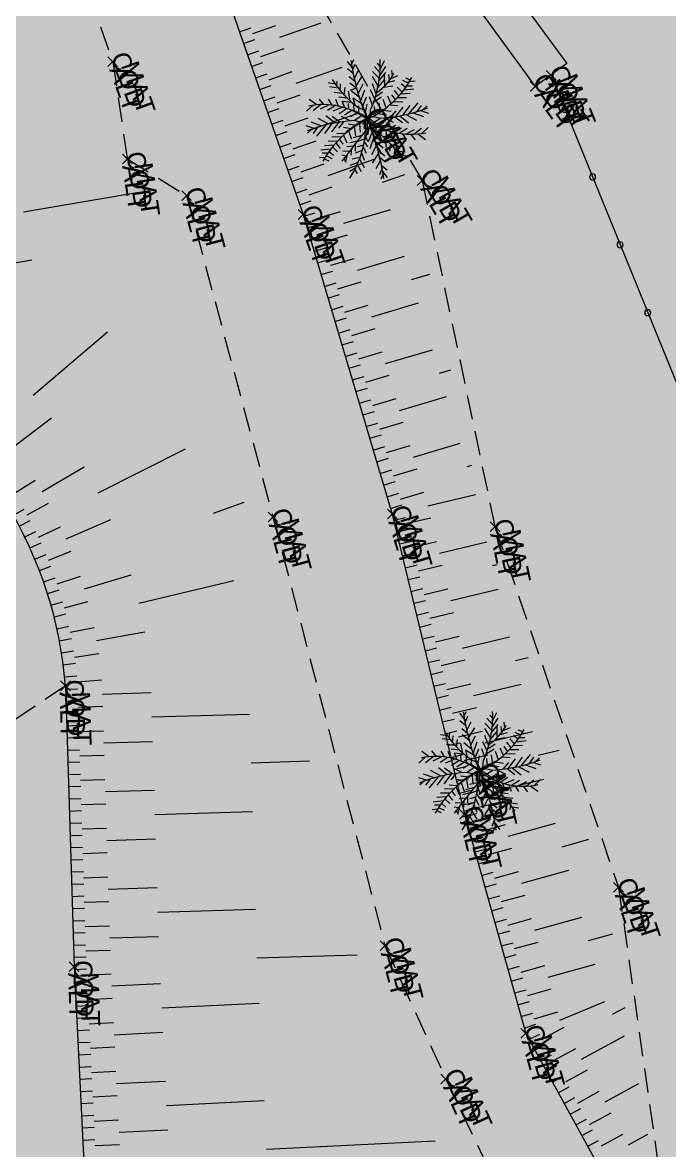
# Model space of a CAD drawing. Extents: x -24 to 1126, y -24 to 2053.
# Drawn here: x 1051.55 to 1064.8, y 1966.89 to 1990 of the extents above; entities that cross this region are included whole.
import ezdxf

# ---------------------------------------------------------------- set-up
doc = ezdxf.new("R2010")
doc.units = 0
doc.header["$LTSCALE"] = 2.5
doc.header["$PDMODE"] = 3
doc.header["$PDSIZE"] = 0.1
doc.linetypes.add('CACH500', pattern=[0.3, 0.2, -0.1])
doc.layers.get('0').update_dxf_attribs({"linetype": 'CONTINUOUS'})
for name, color, linetype in [('T_CLOTURES', 7, 'CONTINUOUS'), ('T_HACHURES', 7, 'CONTINUOUS'), ('T_MURS', 7, 'CONTINUOUS'), ('T_TALUS_BARBULES', 32, 'CONTINUOUS'), ('T_TALUS_CRÊTE', 34, 'CONTINUOUS'), ('T_TALUS_PIED', 34, 'CACH500'), ('TOPOALT', 7, 'CONTINUOUS'), ('TOPOCOD', 1, 'CONTINUOUS'), ('TOPOMAT', 4, 'CONTINUOUS')]:
    doc.layers.add(name, color=color, linetype=linetype)
doc.styles.add('ARIAL', font='arial.ttf')

msp = doc.modelspace()

# ---------------------------------------------------------------- linework, layer by layer
at = {"color": 0, "linetype": 'CONTINUOUS'}
for p, q in [((1058.297, 1989.082), (1058.206, 1989.206)), ((1058.287, 1989.14), (1058.334, 1989.242)), ((1058.875, 1989.104), (1058.82, 1989.167)), ((1058.873, 1989.041), (1058.962, 1989.223)), ((1058.321, 1988.957), (1058.205, 1989.052)), ((1058.31, 1989.017), (1058.364, 1989.15)), ((1058.344, 1988.851), (1058.438, 1989.03)), ((1058.857, 1988.854), (1058.715, 1989)), ((1058.869, 1988.978), (1058.757, 1989.104)), ((1058.851, 1988.813), (1058.987, 1988.979)), ((1058.864, 1988.918), (1058.987, 1989.104)), ((1058.968, 1988.705), (1058.965, 1988.951)), ((1059.066, 1988.82), (1059.05, 1988.937)), ((1059.126, 1988.908), (1059.113, 1989.021)), ((1057.95, 1988.742), (1057.81, 1988.765)), ((1057.984, 1988.696), (1057.996, 1988.803)), ((1058.056, 1988.605), (1058.064, 1988.746)), ((1058.358, 1988.793), (1058.24, 1988.887)), ((1058.394, 1988.65), (1058.251, 1988.762)), ((1058.379, 1988.706), (1058.511, 1988.911)), ((1058.424, 1988.543), (1058.526, 1988.744)), ((1058.833, 1988.708), (1058.715, 1988.895)), ((1058.794, 1988.541), (1058.715, 1988.749)), ((1058.825, 1988.668), (1058.966, 1988.832)), ((1058.936, 1988.674), (1059.134, 1988.707)), ((1059.027, 1988.771), (1059.176, 1988.811)), ((1059.091, 1988.854), (1059.238, 1988.916)), ((1059.395, 1988.672), (1059.303, 1988.749)), ((1059.454, 1988.758), (1059.339, 1988.815)), ((1059.494, 1988.823), (1059.398, 1988.862)), ((1059.42, 1988.707), (1059.537, 1988.706)), ((1059.476, 1988.794), (1059.588, 1988.807)), ((1058.012, 1988.659), (1057.838, 1988.684)), ((1058.109, 1988.545), (1057.933, 1988.566)), ((1058.138, 1988.514), (1058.155, 1988.669)), ((1058.256, 1988.399), (1058.224, 1988.592)), ((1058.448, 1988.465), (1058.287, 1988.597)), ((1058.474, 1988.383), (1058.558, 1988.621)), ((1058.51, 1988.277), (1058.591, 1988.477)), ((1058.718, 1988.308), (1058.653, 1988.477)), ((1058.762, 1988.433), (1058.673, 1988.623)), ((1058.743, 1988.377), (1058.904, 1988.477)), ((1058.776, 1988.477), (1058.924, 1988.581)), ((1059.097, 1988.339), (1059.031, 1988.494)), ((1059.185, 1988.423), (1059.112, 1988.522)), ((1059.255, 1988.498), (1059.168, 1988.611)), ((1059.323, 1988.577), (1059.225, 1988.679)), ((1059.295, 1988.543), (1059.488, 1988.555)), ((1059.36, 1988.624), (1059.564, 1988.646)), ((1057.493, 1988.304), (1057.365, 1988.183)), ((1057.577, 1988.314), (1057.422, 1988.425)), ((1057.661, 1988.32), (1057.503, 1988.192)), ((1057.723, 1988.32), (1057.629, 1988.434)), ((1057.83, 1988.316), (1057.647, 1988.226)), ((1057.957, 1988.3), (1057.797, 1988.197)), ((1057.892, 1988.309), (1057.818, 1988.43)), ((1058.106, 1988.267), (1057.903, 1988.185)), ((1058.022, 1988.288), (1057.966, 1988.422)), ((1058.202, 1988.449), (1058.025, 1988.469)), ((1058.151, 1988.254), (1058.095, 1988.391)), ((1058.301, 1988.36), (1058.097, 1988.385)), ((1058.231, 1988.226), (1058.225, 1988.34)), ((1058.487, 1988.344), (1058.32, 1988.453)), ((1058.359, 1988.313), (1058.323, 1988.451)), ((1058.343, 1988.179), (1058.331, 1988.328)), ((1058.436, 1988.131), (1058.439, 1988.295)), ((1058.536, 1988.206), (1058.438, 1988.254)), ((1058.564, 1988.134), (1058.604, 1988.331)), ((1058.768, 1988.1), (1058.756, 1988.281)), ((1058.88, 1988.17), (1058.854, 1988.353)), ((1058.993, 1988.253), (1058.932, 1988.422)), ((1059.065, 1988.312), (1059.237, 1988.302)), ((1059.143, 1988.382), (1059.335, 1988.374)), ((1059.195, 1988.074), (1059.345, 1988.27)), ((1059.226, 1988.466), (1059.412, 1988.464)), ((1059.341, 1988.101), (1059.489, 1988.303)), ((1059.462, 1988.129), (1059.652, 1988.359)), ((1059.629, 1988.176), (1059.72, 1988.302)), ((1059.749, 1988.216), (1059.836, 1988.296)), ((1057.822, 1987.918), (1057.601, 1988.033)), ((1057.944, 1987.944), (1057.764, 1988.089)), ((1058.047, 1987.961), (1057.891, 1988.079)), ((1058.195, 1988.239), (1058.033, 1988.134)), ((1058.256, 1987.987), (1058.081, 1988.075)), ((1058.292, 1988.202), (1058.141, 1988.101)), ((1058.395, 1988.154), (1058.27, 1988.071)), ((1058.501, 1988.093), (1058.346, 1987.991)), ((1058.677, 1988.049), (1058.678, 1988.211)), ((1058.721, 1987.94), (1058.875, 1988.042)), ((1058.728, 1988.077), (1058.882, 1988.04)), ((1058.832, 1988.139), (1059.001, 1988.113)), ((1058.933, 1988.208), (1059.1, 1988.185)), ((1058.965, 1988.046), (1059.141, 1987.958)), ((1059.091, 1988.06), (1059.204, 1988.194)), ((1059.174, 1988.071), (1059.33, 1987.953)), ((1059.277, 1988.089), (1059.457, 1987.943)), ((1059.399, 1988.114), (1059.62, 1988)), ((1059.546, 1988.152), (1059.761, 1988.075)), ((1059.702, 1988.2), (1059.861, 1988.147)), ((1057.52, 1987.833), (1057.361, 1987.885)), ((1057.472, 1987.816), (1057.385, 1987.737)), ((1057.676, 1987.881), (1057.461, 1987.958)), ((1057.593, 1987.857), (1057.502, 1987.73)), ((1057.759, 1987.903), (1057.57, 1987.673)), ((1057.881, 1987.931), (1057.733, 1987.729)), ((1058.027, 1987.958), (1057.877, 1987.763)), ((1058.131, 1987.973), (1058.017, 1987.838)), ((1058.288, 1987.825), (1058.121, 1987.848)), ((1058.389, 1987.894), (1058.22, 1987.919)), ((1058.228, 1987.78), (1058.289, 1987.61)), ((1058.494, 1987.956), (1058.34, 1987.993)), ((1058.342, 1987.863), (1058.367, 1987.68)), ((1058.453, 1987.933), (1058.466, 1987.752)), ((1058.544, 1987.983), (1058.544, 1987.821)), ((1058.658, 1987.899), (1058.617, 1987.702)), ((1058.685, 1987.827), (1058.783, 1987.779)), ((1058.786, 1987.901), (1058.782, 1987.737)), ((1058.827, 1987.879), (1058.951, 1987.962)), ((1058.878, 1987.853), (1058.89, 1987.705)), ((1058.929, 1987.831), (1059.08, 1987.931)), ((1058.99, 1987.806), (1058.996, 1987.693)), ((1059.026, 1987.793), (1059.188, 1987.899)), ((1059.071, 1987.779), (1059.127, 1987.641)), ((1059.115, 1987.766), (1059.319, 1987.847)), ((1059.264, 1987.733), (1059.425, 1987.836)), ((1059.391, 1987.717), (1059.574, 1987.807)), ((1059.561, 1987.713), (1059.718, 1987.84)), ((1059.728, 1987.729), (1059.856, 1987.849)), ((1057.996, 1987.567), (1057.81, 1987.568)), ((1058.079, 1987.651), (1057.886, 1987.659)), ((1058.156, 1987.721), (1057.985, 1987.731)), ((1058.037, 1987.61), (1058.109, 1987.51)), ((1058.125, 1987.693), (1058.19, 1987.539)), ((1058.407, 1987.572), (1058.255, 1987.535)), ((1058.498, 1987.688), (1058.318, 1987.64)), ((1058.557, 1987.617), (1058.393, 1987.554)), ((1058.547, 1987.556), (1058.611, 1987.451)), ((1058.63, 1987.556), (1058.566, 1987.682)), ((1058.711, 1987.756), (1058.63, 1987.556)), ((1058.747, 1987.65), (1058.664, 1987.412)), ((1058.734, 1987.689), (1058.901, 1987.58)), ((1058.773, 1987.568), (1058.934, 1987.436)), ((1058.863, 1987.72), (1058.898, 1987.582)), ((1058.921, 1987.672), (1059.124, 1987.647)), ((1058.966, 1987.633), (1058.997, 1987.441)), ((1059.019, 1987.584), (1059.196, 1987.564)), ((1059.199, 1987.745), (1059.255, 1987.611)), ((1059.33, 1987.723), (1059.403, 1987.603)), ((1059.498, 1987.712), (1059.592, 1987.598)), ((1059.645, 1987.718), (1059.799, 1987.608)), ((1057.861, 1987.409), (1057.658, 1987.387)), ((1057.802, 1987.326), (1057.684, 1987.326)), ((1057.927, 1987.49), (1057.734, 1987.478)), ((1057.826, 1987.361), (1057.919, 1987.284)), ((1057.898, 1987.455), (1057.997, 1987.354)), ((1057.966, 1987.535), (1058.054, 1987.422)), ((1058.243, 1987.361), (1058.109, 1987.368)), ((1058.325, 1987.467), (1058.192, 1987.451)), ((1058.287, 1987.417), (1058.276, 1987.284)), ((1058.361, 1987.513), (1058.36, 1987.368)), ((1058.508, 1987.382), (1058.36, 1987.326)), ((1058.534, 1987.487), (1058.401, 1987.451)), ((1058.493, 1987.33), (1058.548, 1987.179)), ((1058.526, 1987.452), (1058.59, 1987.326)), ((1058.797, 1987.489), (1058.695, 1987.289)), ((1058.842, 1987.326), (1058.71, 1987.122)), ((1058.827, 1987.383), (1058.97, 1987.271)), ((1059.084, 1987.519), (1059.067, 1987.363)), ((1059.112, 1987.488), (1059.289, 1987.467)), ((1059.165, 1987.428), (1059.158, 1987.287)), ((1059.21, 1987.373), (1059.383, 1987.349)), ((1059.238, 1987.337), (1059.225, 1987.23)), ((1057.745, 1987.239), (1057.633, 1987.226)), ((1057.728, 1987.21), (1057.824, 1987.17)), ((1057.767, 1987.274), (1057.883, 1987.218)), ((1058.169, 1987.265), (1058.088, 1987.284)), ((1058.131, 1987.215), (1058.171, 1987.138)), ((1058.195, 1987.298), (1058.163, 1987.153)), ((1058.421, 1987.13), (1058.255, 1987.075)), ((1058.462, 1987.236), (1058.297, 1987.2)), ((1058.405, 1987.094), (1058.485, 1986.949)), ((1058.448, 1987.199), (1058.548, 1987.033)), ((1058.877, 1987.182), (1058.783, 1987.002)), ((1058.863, 1987.24), (1058.981, 1987.146)), ((1059.272, 1987.29), (1059.411, 1987.267)), ((1058.373, 1987.026), (1058.255, 1986.949)), ((1058.352, 1986.984), (1058.401, 1986.907)), ((1058.912, 1987.016), (1058.857, 1986.883)), ((1058.934, 1986.892), (1058.887, 1986.79)), ((1058.9, 1987.075), (1059.016, 1986.981)), ((1058.924, 1986.951), (1059.016, 1986.827)), ((1060.6, 1975.721), (1060.508, 1975.845)), ((1060.589, 1975.779), (1060.636, 1975.881)), ((1060.612, 1975.656), (1060.667, 1975.789)), ((1061.178, 1975.743), (1061.122, 1975.806)), ((1061.175, 1975.68), (1061.264, 1975.862)), ((1060.623, 1975.597), (1060.507, 1975.691)), ((1060.647, 1975.49), (1060.74, 1975.669)), ((1060.682, 1975.345), (1060.814, 1975.55)), ((1061.159, 1975.493), (1061.017, 1975.639)), ((1061.135, 1975.347), (1061.017, 1975.534)), ((1061.172, 1975.617), (1061.059, 1975.743)), ((1061.153, 1975.452), (1061.289, 1975.618)), ((1061.166, 1975.557), (1061.289, 1975.743)), ((1061.27, 1975.344), (1061.267, 1975.591)), ((1061.368, 1975.459), (1061.352, 1975.576)), ((1061.393, 1975.493), (1061.54, 1975.555)), ((1061.428, 1975.547), (1061.415, 1975.66)), ((1060.252, 1975.382), (1060.112, 1975.404)), ((1060.314, 1975.298), (1060.14, 1975.323)), ((1060.286, 1975.335), (1060.298, 1975.442)), ((1060.358, 1975.244), (1060.366, 1975.385)), ((1060.44, 1975.153), (1060.457, 1975.309)), ((1060.66, 1975.432), (1060.543, 1975.526)), ((1060.696, 1975.289), (1060.554, 1975.401)), ((1060.726, 1975.182), (1060.828, 1975.383)), ((1061.096, 1975.18), (1061.017, 1975.388)), ((1061.127, 1975.307), (1061.268, 1975.471)), ((1061.238, 1975.314), (1061.436, 1975.346)), ((1061.33, 1975.41), (1061.478, 1975.45)), ((1061.625, 1975.216), (1061.527, 1975.318)), ((1061.697, 1975.311), (1061.605, 1975.388)), ((1061.756, 1975.397), (1061.641, 1975.454)), ((1061.796, 1975.462), (1061.7, 1975.501)), ((1061.722, 1975.346), (1061.839, 1975.346)), ((1061.778, 1975.433), (1061.89, 1975.446)), ((1060.025, 1974.96), (1059.931, 1975.074)), ((1060.194, 1974.949), (1060.121, 1975.069)), ((1060.411, 1975.184), (1060.235, 1975.205)), ((1060.504, 1975.088), (1060.327, 1975.108)), ((1060.558, 1975.038), (1060.526, 1975.231)), ((1060.75, 1975.104), (1060.589, 1975.236)), ((1060.789, 1974.983), (1060.623, 1975.092)), ((1060.661, 1974.952), (1060.626, 1975.09)), ((1060.776, 1975.022), (1060.86, 1975.26)), ((1060.813, 1974.916), (1060.894, 1975.116)), ((1061.02, 1974.947), (1060.955, 1975.116)), ((1061.064, 1975.072), (1060.976, 1975.262)), ((1061.045, 1975.016), (1061.206, 1975.116)), ((1061.078, 1975.116), (1061.227, 1975.22)), ((1061.399, 1974.978), (1061.333, 1975.133)), ((1061.487, 1975.062), (1061.415, 1975.161)), ((1061.558, 1975.137), (1061.47, 1975.25)), ((1061.528, 1975.105), (1061.714, 1975.104)), ((1061.597, 1975.182), (1061.79, 1975.194)), ((1061.662, 1975.263), (1061.866, 1975.285)), ((1059.795, 1974.943), (1059.667, 1974.822)), ((1059.879, 1974.953), (1059.724, 1975.064)), ((1059.963, 1974.959), (1059.805, 1974.832)), ((1060.132, 1974.955), (1059.949, 1974.865)), ((1060.259, 1974.939), (1060.099, 1974.836)), ((1060.408, 1974.906), (1060.205, 1974.825)), ((1060.324, 1974.927), (1060.268, 1975.061)), ((1060.497, 1974.878), (1060.335, 1974.773)), ((1060.453, 1974.893), (1060.397, 1975.03)), ((1060.603, 1974.999), (1060.399, 1975.025)), ((1060.595, 1974.841), (1060.443, 1974.74)), ((1060.533, 1974.866), (1060.527, 1974.979)), ((1060.645, 1974.818), (1060.633, 1974.967)), ((1060.738, 1974.771), (1060.741, 1974.934)), ((1060.838, 1974.845), (1060.74, 1974.893)), ((1060.866, 1974.773), (1060.906, 1974.97)), ((1060.979, 1974.688), (1060.98, 1974.85)), ((1061.07, 1974.739), (1061.058, 1974.92)), ((1061.182, 1974.809), (1061.156, 1974.992)), ((1061.295, 1974.892), (1061.234, 1975.062)), ((1061.235, 1974.847), (1061.402, 1974.824)), ((1061.367, 1974.951), (1061.539, 1974.941)), ((1061.393, 1974.699), (1061.506, 1974.833)), ((1061.445, 1975.021), (1061.638, 1975.013)), ((1061.497, 1974.714), (1061.647, 1974.909)), ((1061.643, 1974.741), (1061.791, 1974.942)), ((1061.764, 1974.769), (1061.954, 1974.999)), ((1061.931, 1974.815), (1062.022, 1974.942)), ((1062.004, 1974.839), (1062.163, 1974.787)), ((1062.052, 1974.855), (1062.138, 1974.935)), ((1060.124, 1974.558), (1059.903, 1974.672)), ((1060.246, 1974.583), (1060.066, 1974.728)), ((1060.35, 1974.601), (1060.193, 1974.719)), ((1060.433, 1974.612), (1060.319, 1974.478)), ((1060.558, 1974.626), (1060.383, 1974.714)), ((1060.697, 1974.793), (1060.572, 1974.71)), ((1060.796, 1974.595), (1060.642, 1974.632)), ((1060.803, 1974.732), (1060.648, 1974.63)), ((1060.847, 1974.622), (1060.846, 1974.461)), ((1061.023, 1974.579), (1061.177, 1974.681)), ((1061.03, 1974.716), (1061.184, 1974.679)), ((1061.134, 1974.778), (1061.303, 1974.753)), ((1061.267, 1974.685), (1061.443, 1974.597)), ((1061.476, 1974.71), (1061.632, 1974.592)), ((1061.579, 1974.728), (1061.759, 1974.583)), ((1061.701, 1974.753), (1061.922, 1974.639)), ((1061.848, 1974.791), (1062.063, 1974.714)), ((1059.822, 1974.472), (1059.663, 1974.524)), ((1059.774, 1974.456), (1059.687, 1974.376)), ((1059.978, 1974.52), (1059.763, 1974.597)), ((1059.895, 1974.496), (1059.804, 1974.369)), ((1060.061, 1974.542), (1059.872, 1974.312)), ((1060.183, 1974.57), (1060.035, 1974.369)), ((1060.329, 1974.597), (1060.179, 1974.402)), ((1060.59, 1974.464), (1060.424, 1974.487)), ((1060.692, 1974.533), (1060.522, 1974.558)), ((1060.53, 1974.419), (1060.591, 1974.249)), ((1060.644, 1974.502), (1060.669, 1974.319)), ((1060.755, 1974.572), (1060.768, 1974.391)), ((1060.96, 1974.538), (1060.919, 1974.341)), ((1061.013, 1974.395), (1060.932, 1974.195)), ((1060.987, 1974.466), (1061.085, 1974.418)), ((1061.088, 1974.54), (1061.084, 1974.376)), ((1061.129, 1974.518), (1061.254, 1974.601)), ((1061.181, 1974.493), (1061.192, 1974.344)), ((1061.231, 1974.47), (1061.382, 1974.571)), ((1061.292, 1974.445), (1061.298, 1974.332)), ((1061.328, 1974.432), (1061.49, 1974.538)), ((1061.373, 1974.418), (1061.429, 1974.281)), ((1061.417, 1974.405), (1061.621, 1974.486)), ((1061.501, 1974.384), (1061.557, 1974.25)), ((1061.566, 1974.372), (1061.727, 1974.475)), ((1061.693, 1974.356), (1061.876, 1974.446)), ((1061.863, 1974.352), (1062.02, 1974.479)), ((1062.03, 1974.368), (1062.158, 1974.489)), ((1060.298, 1974.206), (1060.112, 1974.207)), ((1060.381, 1974.29), (1060.188, 1974.298)), ((1060.268, 1974.174), (1060.356, 1974.061)), ((1060.458, 1974.36), (1060.287, 1974.37)), ((1060.339, 1974.249), (1060.411, 1974.15)), ((1060.427, 1974.332), (1060.493, 1974.178)), ((1060.709, 1974.212), (1060.557, 1974.174)), ((1060.8, 1974.327), (1060.62, 1974.279)), ((1060.663, 1974.152), (1060.662, 1974.007)), ((1060.859, 1974.257), (1060.695, 1974.193)), ((1060.849, 1974.195), (1060.913, 1974.091)), ((1060.932, 1974.195), (1060.868, 1974.321)), ((1061.049, 1974.289), (1060.966, 1974.051)), ((1061.036, 1974.328), (1061.203, 1974.219)), ((1061.075, 1974.207), (1061.237, 1974.075)), ((1061.165, 1974.359), (1061.2, 1974.221)), ((1061.223, 1974.312), (1061.426, 1974.286)), ((1061.268, 1974.273), (1061.299, 1974.08)), ((1061.321, 1974.223), (1061.498, 1974.203)), ((1061.386, 1974.158), (1061.369, 1974.002)), ((1061.632, 1974.362), (1061.705, 1974.242)), ((1061.8, 1974.351), (1061.894, 1974.237)), ((1061.947, 1974.358), (1062.101, 1974.247)), ((1060.164, 1974.048), (1059.96, 1974.026)), ((1060.104, 1973.965), (1059.986, 1973.965)), ((1060.229, 1974.129), (1060.036, 1974.117)), ((1060.069, 1973.914), (1060.185, 1973.857)), ((1060.128, 1974), (1060.221, 1973.923)), ((1060.2, 1974.094), (1060.299, 1973.993)), ((1060.471, 1973.904), (1060.39, 1973.923)), ((1060.545, 1974), (1060.411, 1974.007)), ((1060.497, 1973.937), (1060.465, 1973.793)), ((1060.627, 1974.106), (1060.494, 1974.091)), ((1060.589, 1974.057), (1060.578, 1973.923)), ((1060.81, 1974.022), (1060.662, 1973.965)), ((1060.836, 1974.126), (1060.704, 1974.091)), ((1060.795, 1973.969), (1060.85, 1973.819)), ((1060.828, 1974.091), (1060.892, 1973.965)), ((1061.099, 1974.129), (1060.997, 1973.928)), ((1061.144, 1973.966), (1061.012, 1973.761)), ((1061.129, 1974.022), (1061.272, 1973.91)), ((1061.414, 1974.127), (1061.591, 1974.106)), ((1061.467, 1974.067), (1061.46, 1973.926)), ((1061.512, 1974.013), (1061.685, 1973.988)), ((1061.54, 1973.976), (1061.528, 1973.869)), ((1061.574, 1973.929), (1061.713, 1973.906)), ((1060.047, 1973.878), (1059.935, 1973.865)), ((1060.03, 1973.849), (1060.126, 1973.81)), ((1060.433, 1973.854), (1060.473, 1973.777)), ((1060.723, 1973.769), (1060.557, 1973.714)), ((1060.764, 1973.875), (1060.599, 1973.84)), ((1060.707, 1973.733), (1060.787, 1973.588)), ((1060.75, 1973.838), (1060.85, 1973.672)), ((1061.179, 1973.821), (1061.085, 1973.642)), ((1061.166, 1973.879), (1061.283, 1973.785)), ((1061.202, 1973.714), (1061.318, 1973.62)), ((1060.676, 1973.665), (1060.557, 1973.588)), ((1060.654, 1973.623), (1060.704, 1973.547)), ((1061.214, 1973.655), (1061.159, 1973.522)), ((1061.236, 1973.531), (1061.19, 1973.429)), ((1061.226, 1973.59), (1061.318, 1973.466))]:
    msp.add_line(p, q, dxfattribs=at)
for centre, radius, start, end in [((1063.336, 1989.984), 5.119, 188.516, 202.606), ((1056.546, 1989.152), 2.33, 336.1943, 2.2988), ((1058.161, 1989.497), 1.13, 304.4561, 331.4948), ((1059.617, 1989.921), 2.042, 212.1217, 234.7352), ((1057.749, 1989.853), 2.026, 295.5696, 331.0899), ((1057.712, 1986.841), 1.479, 52.5989, 101.7634), ((1060.567, 1989.083), 2.2, 198.8657, 208.393), ((1058.693, 1991.193), 3.159, 273.4205, 291.3892), ((1059.491, 1986.165), 2.05, 115.4351, 150.987), ((1059.623, 1986.08), 2.209, 117.8553, 131.0663), ((1057.959, 1987.181), 1.079, 53.632, 73.238), ((1060.723, 1984.233), 4.368, 114.0335, 119.0967), ((1059.509, 1989.191), 1.479, 232.5989, 281.7634), ((1053.885, 1986.049), 5.119, 8.516, 22.606), ((1056.582, 1987.084), 2.248, 12.1313, 24.7386), ((1056.895, 1985.296), 3.245, 51.2827, 57.6416), ((1058.528, 1984.839), 3.159, 93.4204, 111.3892), ((1095.153, 1958.863), 46.631, 141.6662, 142.6422), ((1056.567, 1987.912), 2.012, 326.851, 2.4966), ((1057.701, 1987.901), 0.915, 337.8337, 5.9061), ((1057.604, 1986.112), 2.042, 32.1218, 54.7348), ((1065.638, 1976.623), 5.119, 188.516, 202.606), ((1058.848, 1975.791), 2.33, 336.1943, 2.2988), ((1060.463, 1976.136), 1.13, 304.4561, 331.4948), ((1061.919, 1976.56), 2.042, 212.1217, 234.7352), ((1060.051, 1976.492), 2.026, 295.5696, 331.0899), ((1060.014, 1973.48), 1.479, 52.5989, 101.7634), ((1060.261, 1973.82), 1.079, 53.632, 73.238), ((1062.869, 1975.722), 2.2, 198.8657, 208.393), ((1063.025, 1970.872), 4.368, 114.0335, 119.0967), ((1060.995, 1977.833), 3.159, 273.4205, 291.3892), ((1060.83, 1971.478), 3.159, 93.4204, 111.3892), ((1061.793, 1972.805), 2.05, 115.4351, 150.987), ((1061.925, 1972.719), 2.209, 117.8553, 131.0663), ((1058.869, 1974.551), 2.012, 326.851, 2.4966), ((1060.003, 1974.54), 0.915, 337.8337, 5.9061), ((1061.811, 1975.83), 1.479, 232.5989, 281.7634), ((1056.187, 1972.688), 5.119, 8.516, 22.606), ((1058.884, 1973.723), 2.248, 12.1313, 24.7386), ((1059.197, 1971.935), 3.245, 51.2827, 57.6416), ((1097.455, 1945.503), 46.631, 141.6662, 142.6422), ((1059.906, 1972.751), 2.042, 32.1218, 54.7348)]:
    msp.add_arc(centre, radius, start, end, dxfattribs=at)
for centre, start, end in [((1062.658, 1988.225), 112.1282, 292.1282), ((1062.658, 1988.225), 292.1282, 112.1282), ((1063.223, 1986.836), 112.1282, 292.1282), ((1063.223, 1986.836), 292.1282, 112.1282), ((1063.788, 1985.446), 112.1282, 292.1282), ((1063.788, 1985.446), 292.1282, 112.1282), ((1064.353, 1984.057), 112.1282, 292.1282), ((1064.353, 1984.057), 292.1282, 112.1282)]:
    msp.add_arc(centre, 0.0626, start, end)
at = {"color": 0}
for p in [(1053.397, 1989.201), (1062.375, 1988.92), (1062.047, 1988.69), (1058.611, 1988.016), (1053.694, 1987.206), (1059.731, 1986.765), (1054.909, 1986.455), (1057.294, 1986.068), (1056.677, 1979.87), (1059.122, 1979.927), (1061.223, 1979.668), (1052.429, 1976.407), (1060.913, 1974.655), (1060.599, 1973.775), (1063.755, 1972.279), (1058.972, 1971.08), (1052.605, 1970.654), (1061.854, 1969.283), (1060.219, 1968.347)]:
    msp.add_point(p, dxfattribs=at)
at = {"layer": 'T_CLOTURES'}
msp.add_line((1062.375, 1988.92), (1065.773, 1980.566), dxfattribs=at)
at = {"layer": 'T_HACHURES', "color": 31}
for points in [[(1045.251, 1912.516), (1045.251, 2023.101), (1053.746, 1914.228)], [(1053.746, 1914.228), (1045.251, 2023.101), (1053.746, 2008.297)], [(1053.746, 1914.228), (1053.746, 2008.297), (1061.956, 1915.883)], [(1061.956, 1915.883), (1053.746, 2008.297), (1061.956, 1998.959)], [(1061.956, 1915.883), (1061.956, 1998.959), (1071.321, 1917.771)], [(1071.321, 1917.771), (1061.956, 1998.959), (1071.321, 1976.315)]]:
    msp.add_solid(points, dxfattribs=at)
at = {"layer": 'T_MURS'}
for p, q in [((1059.162, 1994.003), (1062.693, 1989.161)), ((1058.511, 1993.538), (1062.047, 1988.69)), ((1062.693, 1989.161), (1062.047, 1988.69))]:
    msp.add_line(p, q, dxfattribs=at)
at = {"layer": 'T_TALUS_BARBULES'}
for p, q in [((1055.991, 1989.811), (1056.227, 1989.893)), ((1056.268, 1989.775), (1056.74, 1989.939)), ((1056.822, 1989.703), (1057.663, 1989.996)), ((1056.073, 1989.575), (1056.309, 1989.657)), ((1056.155, 1989.338), (1056.391, 1989.421)), ((1056.432, 1989.303), (1056.904, 1989.467)), ((1056.237, 1989.102), (1056.473, 1989.185)), ((1056.32, 1988.866), (1056.556, 1988.948)), ((1056.597, 1988.83), (1057.069, 1988.995)), ((1057.151, 1988.759), (1058.096, 1989.088)), ((1056.402, 1988.63), (1056.638, 1988.712)), ((1056.484, 1988.394), (1056.72, 1988.476)), ((1056.761, 1988.358), (1057.233, 1988.523)), ((1058.26, 1988.616), (1058.398, 1988.664)), ((1056.566, 1988.158), (1056.802, 1988.24)), ((1056.926, 1987.886), (1057.398, 1988.051)), ((1057.48, 1987.814), (1058.424, 1988.143)), ((1056.648, 1987.922), (1056.885, 1988.004)), ((1056.731, 1987.686), (1056.967, 1987.768)), ((1057.09, 1987.414), (1057.562, 1987.578)), ((1056.813, 1987.45), (1057.049, 1987.532)), ((1056.895, 1987.214), (1057.131, 1987.296)), ((1057.255, 1986.942), (1057.727, 1987.106)), ((1057.809, 1986.87), (1058.753, 1987.199)), ((1056.977, 1986.978), (1057.213, 1987.06)), ((1058.918, 1986.727), (1059.378, 1986.887)), ((1057.06, 1986.741), (1057.296, 1986.824)), ((1057.419, 1986.47), (1057.891, 1986.634)), ((1051.571, 1986.12), (1053.931, 1986.528)), ((1057.142, 1986.505), (1057.378, 1986.588)), ((1057.224, 1986.269), (1057.46, 1986.351)), ((1058.131, 1985.887), (1059.089, 1986.172)), ((1057.305, 1986.033), (1057.544, 1986.104)), ((1057.58, 1985.984), (1058.059, 1986.127)), ((1057.376, 1985.793), (1057.616, 1985.864)), ((1057.447, 1985.553), (1057.687, 1985.625)), ((1057.723, 1985.505), (1058.202, 1985.648)), ((1057.519, 1985.314), (1057.758, 1985.385)), ((1049.771, 1984.794), (1051.742, 1985.135)), ((1057.59, 1985.074), (1057.83, 1985.146)), ((1057.865, 1985.026), (1058.344, 1985.168)), ((1058.416, 1984.929), (1059.374, 1985.214)), ((1057.661, 1984.835), (1057.901, 1984.906)), ((1059.517, 1984.735), (1059.892, 1984.846)), ((1057.733, 1984.595), (1057.972, 1984.666)), ((1058.008, 1984.546), (1058.487, 1984.689)), ((1057.804, 1984.355), (1058.043, 1984.427)), ((1057.875, 1984.116), (1058.115, 1984.187)), ((1058.15, 1984.067), (1058.63, 1984.21)), ((1058.701, 1983.97), (1059.659, 1984.255)), ((1057.946, 1983.876), (1058.186, 1983.947)), ((1051.767, 1982.367), (1053.29, 1983.664)), ((1058.018, 1983.637), (1058.257, 1983.708)), ((1058.293, 1983.588), (1058.772, 1983.731)), ((1058.089, 1983.397), (1058.329, 1983.468)), ((1058.16, 1983.157), (1058.4, 1983.229)), ((1058.436, 1983.109), (1058.915, 1983.251)), ((1058.986, 1983.012), (1059.945, 1983.297)), ((1058.232, 1982.918), (1058.471, 1982.989)), ((1058.303, 1982.678), (1058.543, 1982.749)), ((1058.578, 1982.63), (1059.058, 1982.772)), ((1060.087, 1982.818), (1060.32, 1982.887)), ((1058.374, 1982.438), (1058.614, 1982.51)), ((1058.446, 1982.199), (1058.685, 1982.27)), ((1058.721, 1982.15), (1059.2, 1982.293)), ((1059.271, 1982.053), (1060.23, 1982.339)), ((1058.517, 1981.959), (1058.757, 1982.031)), ((1051.346, 1981.294), (1052.145, 1981.897)), ((1058.588, 1981.72), (1058.828, 1981.791)), ((1058.864, 1981.671), (1059.343, 1981.814)), ((1058.66, 1981.48), (1058.899, 1981.551)), ((1058.731, 1981.24), (1058.97, 1981.312)), ((1059.006, 1981.192), (1059.485, 1981.334)), ((1059.557, 1981.095), (1060.515, 1981.38)), ((1053.101, 1980.363), (1054.885, 1981.267)), ((1051.949, 1980.389), (1052.813, 1980.893)), ((1058.802, 1981.001), (1059.042, 1981.072)), ((1059.149, 1980.713), (1059.628, 1980.855)), ((1060.658, 1980.901), (1060.749, 1980.928)), ((1051.384, 1980.357), (1051.808, 1980.622)), ((1058.873, 1980.761), (1059.113, 1980.832)), ((1058.945, 1980.522), (1059.184, 1980.593)), ((1051.644, 1979.913), (1052.083, 1980.152)), ((1055.46, 1979.944), (1056.089, 1980.174)), ((1059.016, 1980.282), (1059.256, 1980.353)), ((1059.291, 1980.233), (1059.771, 1980.376)), ((1059.852, 1980.098), (1060.824, 1980.331)), ((1051.363, 1979.902), (1051.581, 1980.025)), ((1059.087, 1980.042), (1059.327, 1980.114)), ((1051.483, 1979.683), (1051.704, 1979.799)), ((1052.441, 1979.418), (1053.358, 1979.817)), ((1059.152, 1979.801), (1059.395, 1979.859)), ((1059.424, 1979.738), (1059.91, 1979.854)), ((1051.596, 1979.46), (1051.821, 1979.57)), ((1051.876, 1979.453), (1052.329, 1979.666)), ((1059.21, 1979.558), (1059.453, 1979.616)), ((1051.702, 1979.234), (1051.93, 1979.337)), ((1059.269, 1979.315), (1059.512, 1979.373)), ((1059.541, 1979.252), (1060.027, 1979.368)), ((1060.086, 1979.125), (1061.058, 1979.359)), ((1051.802, 1979.004), (1052.033, 1979.101)), ((1052.081, 1978.981), (1052.546, 1979.167)), ((1059.327, 1979.072), (1059.57, 1979.13)), ((1051.895, 1978.772), (1052.128, 1978.862)), ((1059.386, 1978.829), (1059.629, 1978.887)), ((1059.658, 1978.765), (1060.144, 1978.882)), ((1061.175, 1978.873), (1061.271, 1978.896)), ((1051.981, 1978.537), (1052.217, 1978.62)), ((1052.258, 1978.498), (1052.733, 1978.656)), ((1052.815, 1978.397), (1053.773, 1978.684)), ((1053.929, 1978.102), (1055.875, 1978.563)), ((1059.444, 1978.585), (1059.687, 1978.644)), ((1052.06, 1978.3), (1052.298, 1978.376)), ((1059.502, 1978.342), (1059.745, 1978.401)), ((1059.775, 1978.279), (1060.261, 1978.396)), ((1060.319, 1978.153), (1061.291, 1978.386)), ((1052.132, 1978.061), (1052.372, 1978.129)), ((1052.406, 1978.005), (1052.889, 1978.135)), ((1059.561, 1978.099), (1059.804, 1978.158)), ((1052.196, 1977.819), (1052.439, 1977.881)), ((1059.619, 1977.856), (1059.862, 1977.915)), ((1059.891, 1977.793), (1060.377, 1977.91)), ((1052.254, 1977.576), (1052.498, 1977.63)), ((1059.677, 1977.613), (1059.92, 1977.671)), ((1052.305, 1977.331), (1052.55, 1977.378)), ((1052.525, 1977.504), (1053.015, 1977.605)), ((1053.066, 1977.338), (1054.051, 1977.511)), ((1059.736, 1977.37), (1059.979, 1977.428)), ((1060.008, 1977.307), (1060.494, 1977.424)), ((1060.553, 1977.18), (1061.525, 1977.414)), ((1059.794, 1977.127), (1060.037, 1977.185)), ((1052.348, 1977.085), (1052.595, 1977.125)), ((1052.614, 1976.997), (1053.109, 1977.069)), ((1059.853, 1976.884), (1060.096, 1976.942)), ((1060.125, 1976.821), (1060.611, 1976.937)), ((1061.642, 1976.928), (1061.904, 1976.991)), ((1052.384, 1976.838), (1052.632, 1976.87)), ((1059.911, 1976.641), (1060.154, 1976.699)), ((1052.412, 1976.589), (1052.661, 1976.614)), ((1052.673, 1976.486), (1053.171, 1976.529)), ((1059.969, 1976.398), (1060.212, 1976.456)), ((1052.431, 1976.34), (1052.68, 1976.348)), ((1053.184, 1976.238), (1054.184, 1976.269)), ((1060.242, 1976.334), (1060.728, 1976.451)), ((1060.786, 1976.208), (1061.758, 1976.442)), ((1052.438, 1976.09), (1052.688, 1976.098)), ((1060.028, 1976.155), (1060.271, 1976.213)), ((1052.446, 1975.84), (1052.696, 1975.848)), ((1052.692, 1975.973), (1053.192, 1975.988)), ((1054.199, 1975.769), (1056.198, 1975.83)), ((1060.086, 1975.911), (1060.329, 1975.97)), ((1060.358, 1975.848), (1060.844, 1975.965)), ((1052.454, 1975.59), (1052.703, 1975.598)), ((1060.144, 1975.668), (1060.388, 1975.727)), ((1052.461, 1975.341), (1052.711, 1975.348)), ((1052.707, 1975.473), (1053.207, 1975.488)), ((1060.203, 1975.425), (1060.446, 1975.484)), ((1060.475, 1975.362), (1060.961, 1975.479)), ((1061.02, 1975.236), (1061.992, 1975.469)), ((1052.469, 1975.091), (1052.719, 1975.098)), ((1053.215, 1975.239), (1054.214, 1975.269)), ((1060.261, 1975.182), (1060.504, 1975.241)), ((1062.109, 1974.983), (1062.537, 1975.086)), ((1052.476, 1974.841), (1052.726, 1974.848)), ((1052.723, 1974.973), (1053.222, 1974.989)), ((1056.229, 1974.831), (1057.429, 1974.867)), ((1060.32, 1974.939), (1060.563, 1974.997)), ((1060.592, 1974.876), (1061.078, 1974.993)), ((1060.378, 1974.696), (1060.621, 1974.754)), ((1052.484, 1974.591), (1052.734, 1974.599)), ((1052.738, 1974.474), (1053.238, 1974.489)), ((1060.436, 1974.453), (1060.679, 1974.511)), ((1060.709, 1974.39), (1061.195, 1974.507)), ((1061.253, 1974.263), (1062.225, 1974.497)), ((1052.492, 1974.341), (1052.742, 1974.349)), ((1053.245, 1974.239), (1054.245, 1974.27)), ((1060.495, 1974.21), (1060.738, 1974.268)), ((1052.499, 1974.091), (1052.749, 1974.099)), ((1052.753, 1973.974), (1053.253, 1973.989)), ((1060.553, 1973.967), (1060.796, 1974.025)), ((1060.825, 1973.904), (1061.312, 1974.02)), ((1052.507, 1973.841), (1052.757, 1973.849)), ((1054.26, 1973.77), (1056.259, 1973.831)), ((1060.613, 1973.724), (1060.854, 1973.791)), ((1052.515, 1973.591), (1052.765, 1973.599)), ((1052.768, 1973.474), (1053.268, 1973.489)), ((1060.681, 1973.483), (1060.921, 1973.551)), ((1060.955, 1973.43), (1061.437, 1973.565)), ((1061.504, 1973.324), (1062.467, 1973.593)), ((1052.522, 1973.341), (1052.772, 1973.349)), ((1053.276, 1973.239), (1054.275, 1973.27)), ((1060.748, 1973.243), (1060.989, 1973.31)), ((1062.601, 1973.111), (1063.146, 1973.264)), ((1052.53, 1973.092), (1052.78, 1973.099)), ((1052.784, 1972.974), (1053.283, 1972.99)), ((1060.815, 1973.002), (1061.056, 1973.069)), ((1061.089, 1972.949), (1061.571, 1973.083)), ((1052.538, 1972.842), (1052.787, 1972.849)), ((1060.882, 1972.761), (1061.123, 1972.828)), ((1052.545, 1972.592), (1052.795, 1972.599)), ((1060.95, 1972.52), (1061.19, 1972.587)), ((1061.224, 1972.467), (1061.706, 1972.602)), ((1061.773, 1972.361), (1062.736, 1972.63)), ((1052.553, 1972.342), (1052.803, 1972.35)), ((1052.799, 1972.475), (1053.299, 1972.49)), ((1061.017, 1972.279), (1061.258, 1972.347)), ((1052.561, 1972.092), (1052.81, 1972.1)), ((1053.306, 1972.24), (1054.306, 1972.271)), ((1061.084, 1972.039), (1061.325, 1972.106)), ((1061.358, 1971.986), (1061.84, 1972.12)), ((1052.568, 1971.842), (1052.818, 1971.85)), ((1052.814, 1971.975), (1053.314, 1971.99)), ((1054.321, 1971.771), (1056.32, 1971.832)), ((1061.151, 1971.798), (1061.392, 1971.865)), ((1052.576, 1971.592), (1052.826, 1971.6)), ((1061.219, 1971.557), (1061.459, 1971.624)), ((1061.493, 1971.504), (1061.975, 1971.638)), ((1062.042, 1971.398), (1063.005, 1971.667)), ((1052.83, 1971.475), (1053.329, 1971.49)), ((1061.286, 1971.316), (1061.527, 1971.384)), ((1052.583, 1971.342), (1052.833, 1971.35)), ((1053.337, 1971.24), (1054.336, 1971.271)), ((1061.353, 1971.076), (1061.594, 1971.143)), ((1061.627, 1971.022), (1062.109, 1971.157)), ((1063.139, 1971.185), (1063.639, 1971.325)), ((1052.591, 1971.093), (1052.841, 1971.1)), ((1052.845, 1970.975), (1053.345, 1970.991)), ((1052.599, 1970.843), (1052.849, 1970.85)), ((1056.351, 1970.832), (1058.403, 1970.895)), ((1061.42, 1970.835), (1061.661, 1970.902)), ((1061.762, 1970.541), (1062.244, 1970.675)), ((1062.311, 1970.435), (1063.274, 1970.704)), ((1052.608, 1970.593), (1052.857, 1970.605)), ((1052.864, 1970.48), (1053.363, 1970.505)), ((1061.488, 1970.594), (1061.728, 1970.661)), ((1052.62, 1970.343), (1052.87, 1970.356)), ((1053.375, 1970.256), (1054.374, 1970.306)), ((1061.555, 1970.353), (1061.796, 1970.42)), ((1052.633, 1970.093), (1052.882, 1970.106)), ((1052.888, 1969.981), (1053.388, 1970.006)), ((1061.622, 1970.112), (1061.863, 1970.18)), ((1061.896, 1970.059), (1062.378, 1970.194)), ((1052.645, 1969.844), (1052.895, 1969.856)), ((1054.399, 1969.806), (1056.397, 1969.906)), ((1061.689, 1969.872), (1061.93, 1969.939)), ((1062.553, 1969.558), (1063.477, 1969.941)), ((1063.635, 1969.675), (1063.892, 1969.816)), ((1052.657, 1969.594), (1052.907, 1969.607)), ((1061.757, 1969.631), (1061.997, 1969.698)), ((1062.03, 1969.581), (1062.509, 1969.723)), ((1052.67, 1969.344), (1052.92, 1969.357)), ((1052.913, 1969.482), (1053.413, 1969.507)), ((1053.425, 1969.257), (1054.424, 1969.307)), ((1061.824, 1969.39), (1062.059, 1969.474)), ((1062.2, 1969.171), (1062.639, 1969.41)), ((1052.682, 1969.095), (1052.932, 1969.107)), ((1061.921, 1969.161), (1062.146, 1969.269)), ((1062.041, 1968.942), (1062.26, 1969.062)), ((1062.999, 1968.755), (1063.876, 1969.236)), ((1052.695, 1968.845), (1052.945, 1968.857)), ((1052.938, 1968.982), (1053.438, 1969.007)), ((1062.161, 1968.723), (1062.38, 1968.843)), ((1062.44, 1968.734), (1062.879, 1968.974)), ((1052.707, 1968.595), (1052.957, 1968.608)), ((1062.282, 1968.504), (1062.501, 1968.624)), ((1052.963, 1968.483), (1053.463, 1968.508)), ((1062.402, 1968.285), (1062.621, 1968.405)), ((1062.681, 1968.295), (1063.119, 1968.536)), ((1052.72, 1968.346), (1052.969, 1968.358)), ((1053.475, 1968.258), (1054.474, 1968.308)), ((1062.522, 1968.066), (1062.741, 1968.186)), ((1063.48, 1967.879), (1064.168, 1968.256)), ((1052.732, 1968.096), (1052.982, 1968.108)), ((1052.988, 1967.984), (1053.487, 1968.008)), ((1054.499, 1967.809), (1056.496, 1967.908)), ((1062.642, 1967.846), (1062.862, 1967.967)), ((1062.922, 1967.857), (1063.36, 1968.098)), ((1052.745, 1967.846), (1052.994, 1967.859)), ((1062.763, 1967.627), (1062.982, 1967.748)), ((1052.757, 1967.597), (1053.007, 1967.609)), ((1053.013, 1967.484), (1053.512, 1967.509)), ((1062.883, 1967.408), (1063.102, 1967.528)), ((1063.162, 1967.419), (1063.601, 1967.659)), ((1052.77, 1967.347), (1053.019, 1967.359)), ((1053.525, 1967.259), (1054.524, 1967.309)), ((1063.003, 1967.189), (1063.223, 1967.309)), ((1063.403, 1966.981), (1063.841, 1967.221)), ((1063.962, 1967.002), (1064.352, 1967.216)), ((1052.782, 1967.097), (1053.032, 1967.11)), ((1053.038, 1966.985), (1053.537, 1967.01)), ((1056.546, 1966.91), (1060.003, 1967.082)), ((1063.124, 1966.97), (1063.343, 1967.09))]:
    msp.add_line(p, q, dxfattribs=at)
at = {"layer": 'T_TALUS_CRÊTE'}
for p, q in [((1055.266, 1991.891), (1057.294, 1986.068)), ((1057.294, 1986.068), (1059.122, 1979.927)), ((1059.122, 1979.927), (1060.599, 1973.775)), ((1052.429, 1976.407), (1052.605, 1970.654)), ((1060.599, 1973.775), (1061.854, 1969.283)), ((1052.605, 1970.654), (1053.084, 1961.041)), ((1061.854, 1969.283), (1065, 1963.552))]:
    msp.add_line(p, q, dxfattribs=at)
msp.add_arc((1043.991, 1975.746), 8.463, 4.4812, 58.0553, dxfattribs=at)
at = {"layer": 'T_TALUS_PIED'}
for p, q in [((1051.634, 1994.151), (1053.397, 1989.201)), ((1056.495, 1992.381), (1059.731, 1986.765)), ((1053.397, 1989.201), (1053.694, 1987.206)), ((1053.694, 1987.206), (1054.909, 1986.455)), ((1059.731, 1986.765), (1061.223, 1979.668)), ((1054.909, 1986.455), (1056.677, 1979.87)), ((1056.677, 1979.87), (1058.972, 1971.08)), ((1061.223, 1979.668), (1063.755, 1972.279)), ((1052.429, 1976.407), (1049.359, 1974.338)), ((1063.755, 1972.279), (1065, 1963.552)), ((1058.972, 1971.08), (1060.219, 1968.347)), ((1060.219, 1968.347), (1062.786, 1962.965))]:
    msp.add_line(p, q, dxfattribs=at)

# ---------------------------------------------------------------- texts
at = {"layer": 'TOPOALT', "style": 'ARIAL'}
for p, rotation in [((1053.321, 1989.041), 289.5996), ((1062.307, 1988.757), 292.1282), ((1062.02, 1988.515), 306.1049), ((1058.565, 1987.846), 299.9468), ((1053.589, 1987.064), 278.4628), ((1059.685, 1986.594), 299.9468), ((1054.821, 1986.302), 285.0245), ((1057.217, 1985.909), 289.2026), ((1056.588, 1979.717), 285.0245), ((1059.038, 1979.771), 286.5727), ((1061.126, 1979.52), 281.8747), ((1052.307, 1976.278), 271.7527), ((1060.82, 1974.505), 283.5035), ((1060.507, 1973.624), 283.5035), ((1063.677, 1972.121), 288.9178), ((1058.883, 1970.928), 284.6356), ((1052.483, 1970.525), 271.7527), ((1061.767, 1969.129), 285.605), ((1060.157, 1968.182), 294.5266)]:
    msp.add_attdef('ALT', p, '', height=0.375, rotation=rotation, dxfattribs=at)
at = {"layer": 'TOPOCOD', "style": 'ARIAL'}
for p, rotation in [((1053.355, 1989.318), 289.5996), ((1062.328, 1989.036), 292.1282), ((1061.973, 1988.791), 306.1049), ((1058.548, 1988.125), 299.9468), ((1053.675, 1987.33), 278.4628), ((1059.668, 1986.873), 299.9468), ((1054.877, 1986.575), 285.0245), ((1057.253, 1986.186), 289.2026), ((1056.644, 1979.991), 285.0245), ((1059.086, 1980.046), 286.5727), ((1061.197, 1979.79), 281.8747), ((1052.425, 1976.532), 271.7527), ((1060.884, 1974.777), 283.5035), ((1060.57, 1973.896), 283.5035), ((1063.715, 1972.398), 288.9178), ((1058.941, 1971.201), 284.6356), ((1052.601, 1970.779), 271.7527), ((1061.82, 1969.404), 285.605), ((1060.167, 1968.461), 294.5266)]:
    msp.add_attdef('COD', p, '', height=0.375, rotation=rotation, dxfattribs=at)
at = {"layer": 'TOPOMAT', "style": 'ARIAL'}
for p, rotation in [((1053.557, 1989.125), 289.5996), ((1062.538, 1988.851), 292.1282), ((1062.222, 1988.663), 306.1049), ((1058.781, 1987.97), 299.9468), ((1053.836, 1987.101), 278.4628), ((1059.901, 1986.719), 299.9468), ((1055.062, 1986.366), 285.0245), ((1057.453, 1985.991), 289.2026), ((1056.83, 1979.782), 285.0245), ((1059.277, 1979.842), 286.5727), ((1061.371, 1979.571), 281.8747), ((1052.557, 1976.286), 271.7527), ((1061.064, 1974.563), 283.5035), ((1060.75, 1973.682), 283.5035), ((1063.914, 1972.202), 288.9178), ((1059.125, 1970.991), 284.6356), ((1052.733, 1970.533), 271.7527), ((1062.008, 1969.196), 285.605), ((1060.385, 1968.285), 294.5266)]:
    msp.add_attdef('MAT', p, '', height=0.375, rotation=rotation, dxfattribs=at)

doc.saveas('drawing.dxf')
